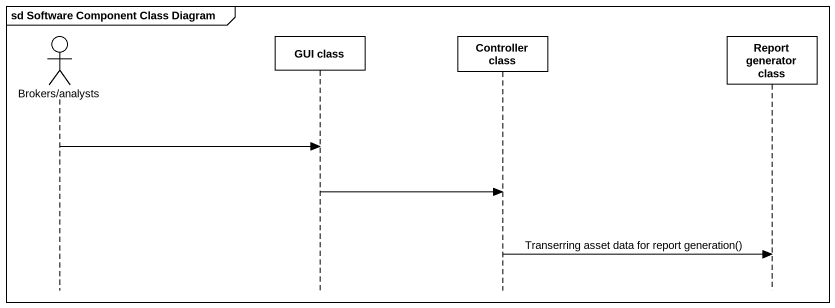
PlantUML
@startuml
mainframe sd Software Component Class Diagram
hide footbox
actor "Brokers/analysts" as Brokers_analysts
participant "GUI class" as GUI_class
participant "Controller class" as Controller_class
participant "Report generator class" as Report_generator_class

Brokers_analysts -> GUI_class
GUI_class -> Controller_class
Controller_class -> Report_generator_class : Transerring asset data for report generation()
@enduml
